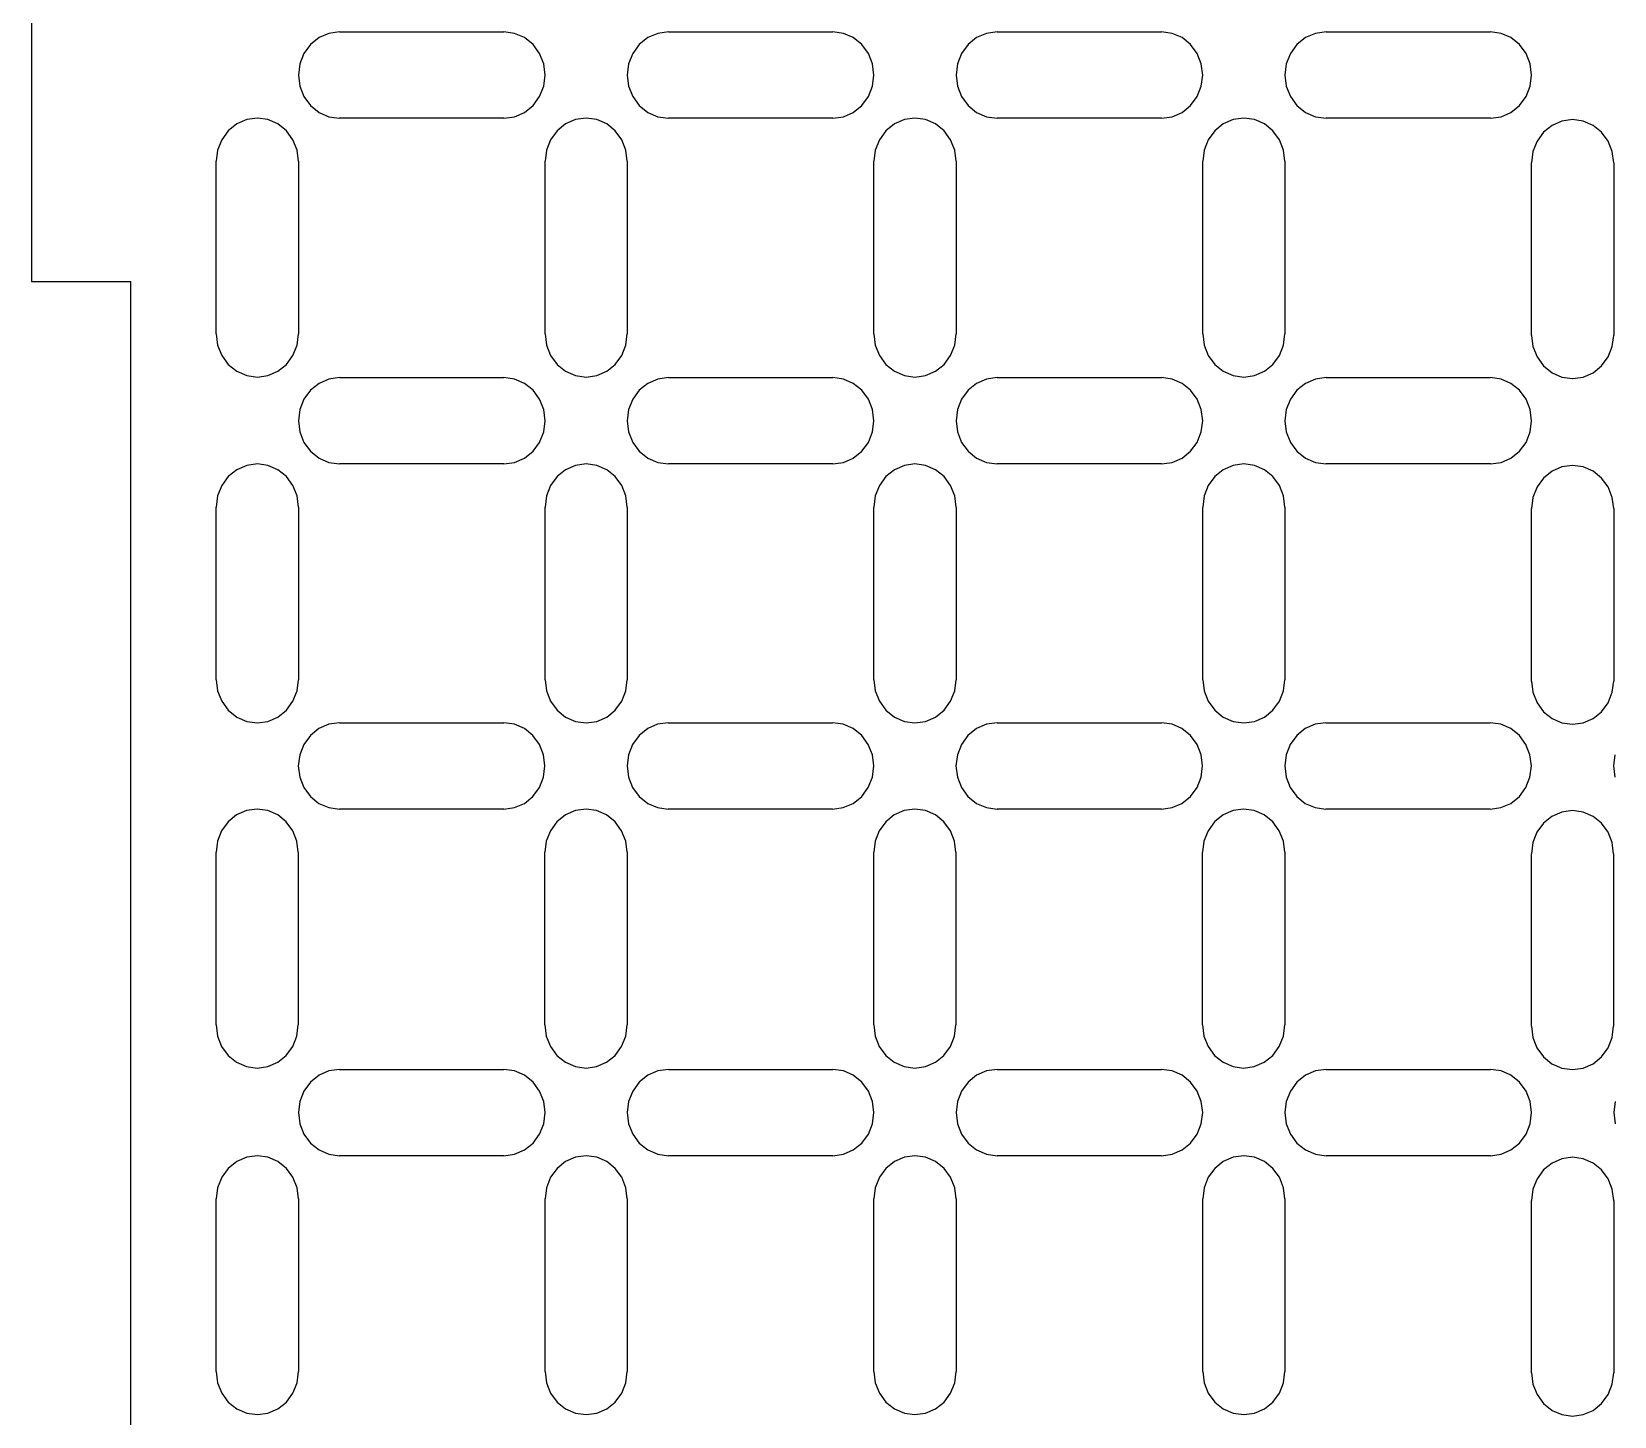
# Model space of a CAD drawing. Extents: x -306 to 306, y -184 to 184.
# Drawn here: x -305.7 to -250, y -17.4 to 31.4 of the extents above; entities that cross this region are included whole.
import ezdxf

# ---------------------------------------------------------------- set-up
doc = ezdxf.new("R2010")
doc.units = 0
doc.layers.get('0').update_dxf_attribs({"linetype": 'CONTINUOUS'})

msp = doc.modelspace()

# ---------------------------------------------------------------- linework, layer by layer
for p, q in [((-305.728, 34.598), (-305.728, 22.598)), ((-295.253, 31.34), (-295.602, 31.188)), ((-294.878, 31.392), (-295.253, 31.34)), ((-294.878, 31.392), (-289.084, 31.392)), ((-288.71, 31.34), (-289.084, 31.392)), ((-288.36, 31.188), (-288.71, 31.34)), ((-283.666, 31.34), (-284.015, 31.188)), ((-283.291, 31.392), (-283.666, 31.34)), ((-283.291, 31.392), (-277.497, 31.392)), ((-277.122, 31.34), (-277.497, 31.392)), ((-276.773, 31.188), (-277.122, 31.34)), ((-272.078, 31.34), (-272.428, 31.188)), ((-271.704, 31.392), (-272.078, 31.34)), ((-271.704, 31.392), (-265.91, 31.392)), ((-265.535, 31.34), (-265.91, 31.392)), ((-265.186, 31.188), (-265.535, 31.34)), ((-260.491, 31.34), (-260.84, 31.188)), ((-260.116, 31.392), (-260.491, 31.34)), ((-260.116, 31.392), (-254.323, 31.392)), ((-253.948, 31.34), (-254.323, 31.392)), ((-253.598, 31.188), (-253.948, 31.34)), ((-295.902, 30.946), (-296.132, 30.632)), ((-295.602, 31.188), (-295.902, 30.946)), ((-288.06, 30.946), (-288.36, 31.188)), ((-287.83, 30.632), (-288.06, 30.946)), ((-284.315, 30.946), (-284.545, 30.632)), ((-284.015, 31.188), (-284.315, 30.946)), ((-276.473, 30.946), (-276.773, 31.188)), ((-276.243, 30.632), (-276.473, 30.946)), ((-272.728, 30.946), (-272.958, 30.632)), ((-272.428, 31.188), (-272.728, 30.946)), ((-264.886, 30.946), (-265.186, 31.188)), ((-264.656, 30.632), (-264.886, 30.946)), ((-261.14, 30.946), (-261.371, 30.632)), ((-260.84, 31.188), (-261.14, 30.946)), ((-253.298, 30.946), (-253.598, 31.188)), ((-253.068, 30.632), (-253.298, 30.946)), ((-296.277, 30.265), (-296.327, 29.871)), ((-296.132, 30.632), (-296.277, 30.265)), ((-287.685, 30.265), (-287.83, 30.632)), ((-287.636, 29.871), (-287.685, 30.265)), ((-284.69, 30.265), (-284.739, 29.871)), ((-284.545, 30.632), (-284.69, 30.265)), ((-276.098, 30.265), (-276.243, 30.632)), ((-276.049, 29.871), (-276.098, 30.265)), ((-273.103, 30.265), (-273.152, 29.871)), ((-272.958, 30.632), (-273.103, 30.265)), ((-264.511, 30.265), (-264.656, 30.632)), ((-264.461, 29.871), (-264.511, 30.265)), ((-261.515, 30.265), (-261.565, 29.871)), ((-261.371, 30.632), (-261.515, 30.265)), ((-252.924, 30.265), (-253.068, 30.632)), ((-252.874, 29.871), (-252.924, 30.265)), ((-296.327, 29.871), (-296.277, 29.478)), ((-287.685, 29.478), (-287.636, 29.871)), ((-284.739, 29.871), (-284.69, 29.478)), ((-276.098, 29.478), (-276.049, 29.871)), ((-273.152, 29.871), (-273.103, 29.478)), ((-264.511, 29.478), (-264.461, 29.871)), ((-261.565, 29.871), (-261.515, 29.478)), ((-252.924, 29.478), (-252.874, 29.871)), ((-296.277, 29.478), (-296.132, 29.111)), ((-296.132, 29.111), (-295.902, 28.796)), ((-288.06, 28.796), (-287.83, 29.111)), ((-287.83, 29.111), (-287.685, 29.478)), ((-284.69, 29.478), (-284.545, 29.111)), ((-284.545, 29.111), (-284.315, 28.796)), ((-276.473, 28.796), (-276.243, 29.111)), ((-276.243, 29.111), (-276.098, 29.478)), ((-273.103, 29.478), (-272.958, 29.111)), ((-272.958, 29.111), (-272.728, 28.796)), ((-264.886, 28.796), (-264.656, 29.111)), ((-264.656, 29.111), (-264.511, 29.478)), ((-261.515, 29.478), (-261.371, 29.111)), ((-261.371, 29.111), (-261.14, 28.796)), ((-253.298, 28.796), (-253.068, 29.111)), ((-253.068, 29.111), (-252.924, 29.478)), ((-295.902, 28.796), (-295.602, 28.555)), ((-295.602, 28.555), (-295.253, 28.403)), ((-288.71, 28.403), (-288.36, 28.555)), ((-288.36, 28.555), (-288.06, 28.796)), ((-284.315, 28.796), (-284.015, 28.555)), ((-284.015, 28.555), (-283.666, 28.403)), ((-277.122, 28.403), (-276.773, 28.555)), ((-276.773, 28.555), (-276.473, 28.796)), ((-272.728, 28.796), (-272.428, 28.555)), ((-272.428, 28.555), (-272.078, 28.403)), ((-265.535, 28.403), (-265.186, 28.555)), ((-265.186, 28.555), (-264.886, 28.796)), ((-261.14, 28.796), (-260.84, 28.555)), ((-260.84, 28.555), (-260.491, 28.403)), ((-253.948, 28.403), (-253.598, 28.555)), ((-253.598, 28.555), (-253.298, 28.796)), ((-298.799, 27.907), (-299.029, 27.592)), ((-298.499, 28.148), (-298.799, 27.907)), ((-298.15, 28.3), (-298.499, 28.148)), ((-297.775, 28.352), (-298.15, 28.3)), ((-297.4, 28.3), (-297.775, 28.352)), ((-297.051, 28.148), (-297.4, 28.3)), ((-296.751, 27.907), (-297.051, 28.148)), ((-296.521, 27.592), (-296.751, 27.907)), ((-295.253, 28.403), (-294.878, 28.351)), ((-289.084, 28.351), (-294.878, 28.351)), ((-289.084, 28.351), (-288.71, 28.403)), ((-287.212, 27.907), (-287.442, 27.592)), ((-286.912, 28.148), (-287.212, 27.907)), ((-286.563, 28.3), (-286.912, 28.148)), ((-286.188, 28.352), (-286.563, 28.3)), ((-285.813, 28.3), (-286.188, 28.352)), ((-285.463, 28.148), (-285.813, 28.3)), ((-285.163, 27.907), (-285.463, 28.148)), ((-284.933, 27.592), (-285.163, 27.907)), ((-283.666, 28.403), (-283.291, 28.351)), ((-277.497, 28.351), (-283.291, 28.351)), ((-277.497, 28.351), (-277.122, 28.403)), ((-275.625, 27.907), (-275.855, 27.592)), ((-275.325, 28.148), (-275.625, 27.907)), ((-274.975, 28.3), (-275.325, 28.148)), ((-274.6, 28.352), (-274.975, 28.3)), ((-274.225, 28.3), (-274.6, 28.352)), ((-273.876, 28.148), (-274.225, 28.3)), ((-273.576, 27.907), (-273.876, 28.148)), ((-273.346, 27.592), (-273.576, 27.907)), ((-272.078, 28.403), (-271.704, 28.351)), ((-265.91, 28.351), (-271.704, 28.351)), ((-265.91, 28.351), (-265.535, 28.403)), ((-264.037, 27.907), (-264.267, 27.592)), ((-263.737, 28.148), (-264.037, 27.907)), ((-263.388, 28.3), (-263.737, 28.148)), ((-263.013, 28.352), (-263.388, 28.3)), ((-262.638, 28.3), (-263.013, 28.352)), ((-262.289, 28.148), (-262.638, 28.3)), ((-261.989, 27.907), (-262.289, 28.148)), ((-261.759, 27.592), (-261.989, 27.907)), ((-260.491, 28.403), (-260.116, 28.351)), ((-254.323, 28.351), (-260.116, 28.351)), ((-254.323, 28.351), (-253.948, 28.403)), ((-252.15, 28.096), (-252.45, 27.855)), ((-251.801, 28.248), (-252.15, 28.096)), ((-251.426, 28.3), (-251.801, 28.248)), ((-251.051, 28.248), (-251.426, 28.3)), ((-250.702, 28.096), (-251.051, 28.248)), ((-250.402, 27.855), (-250.702, 28.096)), ((-299.029, 27.592), (-299.174, 27.225)), ((-296.376, 27.225), (-296.521, 27.592)), ((-287.442, 27.592), (-287.587, 27.225)), ((-284.789, 27.225), (-284.933, 27.592)), ((-275.855, 27.592), (-275.999, 27.225)), ((-273.201, 27.225), (-273.346, 27.592)), ((-264.267, 27.592), (-264.412, 27.225)), ((-261.614, 27.225), (-261.759, 27.592)), ((-252.68, 27.54), (-252.825, 27.173)), ((-252.45, 27.855), (-252.68, 27.54)), ((-250.171, 27.54), (-250.402, 27.855)), ((-250.027, 27.173), (-250.171, 27.54)), ((-299.174, 27.225), (-299.223, 26.832)), ((-299.223, 20.751), (-299.223, 26.832)), ((-296.327, 26.832), (-296.376, 27.225)), ((-296.327, 26.832), (-296.327, 20.751)), ((-287.587, 27.225), (-287.636, 26.832)), ((-287.636, 20.751), (-287.636, 26.832)), ((-284.739, 26.832), (-284.789, 27.225)), ((-284.739, 26.832), (-284.739, 20.751)), ((-275.999, 27.225), (-276.049, 26.832)), ((-276.049, 20.751), (-276.049, 26.832)), ((-273.152, 26.832), (-273.201, 27.225)), ((-273.152, 26.832), (-273.152, 20.751)), ((-264.412, 27.225), (-264.461, 26.832)), ((-264.461, 20.751), (-264.461, 26.832)), ((-261.565, 26.832), (-261.614, 27.225)), ((-261.565, 26.832), (-261.565, 20.751)), ((-252.825, 27.173), (-252.874, 26.78)), ((-252.874, 20.699), (-252.874, 26.78)), ((-249.977, 26.78), (-250.027, 27.173)), ((-249.977, 26.78), (-249.977, 20.699)), ((-305.728, 22.598), (-302.228, 22.598)), ((-302.228, -40.439), (-302.228, 22.598)), ((-299.223, 20.751), (-299.174, 20.357)), ((-296.376, 20.357), (-296.327, 20.751)), ((-287.636, 20.751), (-287.587, 20.357)), ((-284.789, 20.357), (-284.739, 20.751)), ((-276.049, 20.751), (-275.999, 20.357)), ((-273.201, 20.357), (-273.152, 20.751)), ((-264.461, 20.751), (-264.412, 20.357)), ((-261.614, 20.357), (-261.565, 20.751)), ((-252.874, 20.699), (-252.825, 20.305)), ((-250.027, 20.305), (-249.977, 20.699)), ((-299.174, 20.357), (-299.029, 19.991)), ((-296.521, 19.991), (-296.376, 20.357)), ((-287.587, 20.357), (-287.442, 19.991)), ((-284.933, 19.991), (-284.789, 20.357)), ((-275.999, 20.357), (-275.855, 19.991)), ((-273.346, 19.991), (-273.201, 20.357)), ((-264.412, 20.357), (-264.267, 19.991)), ((-261.759, 19.991), (-261.614, 20.357)), ((-252.825, 20.305), (-252.68, 19.939)), ((-250.171, 19.939), (-250.027, 20.305)), ((-299.029, 19.991), (-298.799, 19.676)), ((-298.799, 19.676), (-298.499, 19.434)), ((-297.051, 19.434), (-296.751, 19.676)), ((-296.751, 19.676), (-296.521, 19.991)), ((-287.442, 19.991), (-287.212, 19.676)), ((-287.212, 19.676), (-286.912, 19.434)), ((-285.463, 19.434), (-285.163, 19.676)), ((-285.163, 19.676), (-284.933, 19.991)), ((-275.855, 19.991), (-275.625, 19.676)), ((-275.625, 19.676), (-275.325, 19.434)), ((-273.876, 19.434), (-273.576, 19.676)), ((-273.576, 19.676), (-273.346, 19.991)), ((-264.267, 19.991), (-264.037, 19.676)), ((-264.037, 19.676), (-263.737, 19.434)), ((-262.289, 19.434), (-261.989, 19.676)), ((-261.989, 19.676), (-261.759, 19.991)), ((-252.68, 19.939), (-252.45, 19.624)), ((-252.45, 19.624), (-252.15, 19.382)), ((-250.702, 19.382), (-250.402, 19.624)), ((-250.402, 19.624), (-250.171, 19.939)), ((-298.499, 19.434), (-298.15, 19.282)), ((-298.15, 19.282), (-297.775, 19.23)), ((-297.775, 19.23), (-297.4, 19.282)), ((-297.4, 19.282), (-297.051, 19.434)), ((-295.602, 19.005), (-295.902, 18.764)), ((-295.253, 19.157), (-295.602, 19.005)), ((-294.878, 19.209), (-295.253, 19.157)), ((-294.878, 19.209), (-289.084, 19.209)), ((-288.71, 19.157), (-289.084, 19.209)), ((-288.36, 19.005), (-288.71, 19.157)), ((-288.06, 18.764), (-288.36, 19.005)), ((-286.912, 19.434), (-286.563, 19.282)), ((-286.563, 19.282), (-286.188, 19.23)), ((-286.188, 19.23), (-285.813, 19.282)), ((-285.813, 19.282), (-285.463, 19.434)), ((-284.015, 19.005), (-284.315, 18.764)), ((-283.666, 19.157), (-284.015, 19.005)), ((-283.291, 19.209), (-283.666, 19.157)), ((-283.291, 19.209), (-277.497, 19.209)), ((-277.122, 19.157), (-277.497, 19.209)), ((-276.773, 19.005), (-277.122, 19.157)), ((-276.473, 18.764), (-276.773, 19.005)), ((-275.325, 19.434), (-274.975, 19.282)), ((-274.975, 19.282), (-274.6, 19.23)), ((-274.6, 19.23), (-274.225, 19.282)), ((-274.225, 19.282), (-273.876, 19.434)), ((-272.428, 19.005), (-272.728, 18.764)), ((-272.078, 19.157), (-272.428, 19.005)), ((-271.704, 19.209), (-272.078, 19.157)), ((-271.704, 19.209), (-265.91, 19.209)), ((-265.535, 19.157), (-265.91, 19.209)), ((-265.186, 19.005), (-265.535, 19.157)), ((-264.886, 18.764), (-265.186, 19.005)), ((-263.737, 19.434), (-263.388, 19.282)), ((-263.388, 19.282), (-263.013, 19.23)), ((-263.013, 19.23), (-262.638, 19.282)), ((-262.638, 19.282), (-262.289, 19.434)), ((-260.84, 19.005), (-261.14, 18.764)), ((-260.491, 19.157), (-260.84, 19.005)), ((-260.116, 19.209), (-260.491, 19.157)), ((-260.116, 19.209), (-254.323, 19.209)), ((-253.948, 19.157), (-254.323, 19.209)), ((-253.598, 19.005), (-253.948, 19.157)), ((-253.298, 18.764), (-253.598, 19.005)), ((-252.15, 19.382), (-251.801, 19.23)), ((-251.801, 19.23), (-251.426, 19.179)), ((-251.426, 19.179), (-251.051, 19.23)), ((-251.051, 19.23), (-250.702, 19.382)), ((-296.132, 18.449), (-296.277, 18.082)), ((-295.902, 18.764), (-296.132, 18.449)), ((-287.83, 18.449), (-288.06, 18.764)), ((-287.685, 18.082), (-287.83, 18.449)), ((-284.545, 18.449), (-284.69, 18.082)), ((-284.315, 18.764), (-284.545, 18.449)), ((-276.243, 18.449), (-276.473, 18.764)), ((-276.098, 18.082), (-276.243, 18.449)), ((-272.958, 18.449), (-273.103, 18.082)), ((-272.728, 18.764), (-272.958, 18.449)), ((-264.656, 18.449), (-264.886, 18.764)), ((-264.511, 18.082), (-264.656, 18.449)), ((-261.371, 18.449), (-261.515, 18.082)), ((-261.14, 18.764), (-261.371, 18.449)), ((-253.068, 18.449), (-253.298, 18.764)), ((-252.924, 18.082), (-253.068, 18.449)), ((-296.277, 18.082), (-296.327, 17.689)), ((-287.636, 17.689), (-287.685, 18.082)), ((-284.69, 18.082), (-284.739, 17.689)), ((-276.049, 17.689), (-276.098, 18.082)), ((-273.103, 18.082), (-273.152, 17.689)), ((-264.461, 17.689), (-264.511, 18.082)), ((-261.515, 18.082), (-261.565, 17.689)), ((-252.874, 17.689), (-252.924, 18.082)), ((-296.327, 17.689), (-296.277, 17.295)), ((-296.277, 17.295), (-296.132, 16.928)), ((-287.83, 16.928), (-287.685, 17.295)), ((-287.685, 17.295), (-287.636, 17.689)), ((-284.739, 17.689), (-284.69, 17.295)), ((-284.69, 17.295), (-284.545, 16.928)), ((-276.243, 16.928), (-276.098, 17.295)), ((-276.098, 17.295), (-276.049, 17.689)), ((-273.152, 17.689), (-273.103, 17.295)), ((-273.103, 17.295), (-272.958, 16.928)), ((-264.656, 16.928), (-264.511, 17.295)), ((-264.511, 17.295), (-264.461, 17.689)), ((-261.565, 17.689), (-261.515, 17.295)), ((-261.515, 17.295), (-261.371, 16.928)), ((-253.068, 16.928), (-252.924, 17.295)), ((-252.924, 17.295), (-252.874, 17.689)), ((-296.132, 16.928), (-295.902, 16.614)), ((-288.06, 16.614), (-287.83, 16.928)), ((-284.545, 16.928), (-284.315, 16.614)), ((-276.473, 16.614), (-276.243, 16.928)), ((-272.958, 16.928), (-272.728, 16.614)), ((-264.886, 16.614), (-264.656, 16.928)), ((-261.371, 16.928), (-261.14, 16.614)), ((-253.298, 16.614), (-253.068, 16.928)), ((-295.902, 16.614), (-295.602, 16.372)), ((-295.602, 16.372), (-295.253, 16.22)), ((-295.253, 16.22), (-294.878, 16.168)), ((-289.084, 16.168), (-288.71, 16.22)), ((-288.71, 16.22), (-288.36, 16.372)), ((-288.36, 16.372), (-288.06, 16.614)), ((-284.315, 16.614), (-284.015, 16.372)), ((-284.015, 16.372), (-283.666, 16.22)), ((-283.666, 16.22), (-283.291, 16.168)), ((-277.497, 16.168), (-277.122, 16.22)), ((-277.122, 16.22), (-276.773, 16.372)), ((-276.773, 16.372), (-276.473, 16.614)), ((-272.728, 16.614), (-272.428, 16.372)), ((-272.428, 16.372), (-272.078, 16.22)), ((-272.078, 16.22), (-271.704, 16.168)), ((-265.91, 16.168), (-265.535, 16.22)), ((-265.535, 16.22), (-265.186, 16.372)), ((-265.186, 16.372), (-264.886, 16.614)), ((-261.14, 16.614), (-260.84, 16.372)), ((-260.84, 16.372), (-260.491, 16.22)), ((-260.491, 16.22), (-260.116, 16.168)), ((-254.323, 16.168), (-253.948, 16.22)), ((-253.948, 16.22), (-253.598, 16.372)), ((-253.598, 16.372), (-253.298, 16.614)), ((-298.799, 15.724), (-299.029, 15.409)), ((-298.499, 15.965), (-298.799, 15.724)), ((-298.15, 16.117), (-298.499, 15.965)), ((-297.775, 16.169), (-298.15, 16.117)), ((-297.4, 16.117), (-297.775, 16.169)), ((-297.051, 15.965), (-297.4, 16.117)), ((-296.751, 15.724), (-297.051, 15.965)), ((-296.521, 15.409), (-296.751, 15.724)), ((-289.084, 16.168), (-294.878, 16.168)), ((-287.212, 15.724), (-287.442, 15.409)), ((-286.912, 15.965), (-287.212, 15.724)), ((-286.563, 16.117), (-286.912, 15.965)), ((-286.188, 16.169), (-286.563, 16.117)), ((-285.813, 16.117), (-286.188, 16.169)), ((-285.463, 15.965), (-285.813, 16.117)), ((-285.163, 15.724), (-285.463, 15.965)), ((-284.933, 15.409), (-285.163, 15.724)), ((-277.497, 16.168), (-283.291, 16.168)), ((-275.625, 15.724), (-275.855, 15.409)), ((-275.325, 15.965), (-275.625, 15.724)), ((-274.975, 16.117), (-275.325, 15.965)), ((-274.6, 16.169), (-274.975, 16.117)), ((-274.225, 16.117), (-274.6, 16.169)), ((-273.876, 15.965), (-274.225, 16.117)), ((-273.576, 15.724), (-273.876, 15.965)), ((-273.346, 15.409), (-273.576, 15.724)), ((-265.91, 16.168), (-271.704, 16.168)), ((-264.037, 15.724), (-264.267, 15.409)), ((-263.737, 15.965), (-264.037, 15.724)), ((-263.388, 16.117), (-263.737, 15.965)), ((-263.013, 16.169), (-263.388, 16.117)), ((-262.638, 16.117), (-263.013, 16.169)), ((-262.289, 15.965), (-262.638, 16.117)), ((-261.989, 15.724), (-262.289, 15.965)), ((-261.759, 15.409), (-261.989, 15.724)), ((-254.323, 16.168), (-260.116, 16.168)), ((-252.45, 15.672), (-252.68, 15.357)), ((-252.15, 15.914), (-252.45, 15.672)), ((-251.801, 16.065), (-252.15, 15.914)), ((-251.426, 16.117), (-251.801, 16.065)), ((-251.051, 16.065), (-251.426, 16.117)), ((-250.702, 15.914), (-251.051, 16.065)), ((-250.402, 15.672), (-250.702, 15.914)), ((-250.171, 15.357), (-250.402, 15.672)), ((-299.029, 15.409), (-299.174, 15.042)), ((-296.376, 15.042), (-296.521, 15.409)), ((-287.442, 15.409), (-287.587, 15.042)), ((-284.789, 15.042), (-284.933, 15.409)), ((-275.855, 15.409), (-275.999, 15.042)), ((-273.201, 15.042), (-273.346, 15.409)), ((-264.267, 15.409), (-264.412, 15.042)), ((-261.614, 15.042), (-261.759, 15.409)), ((-252.68, 15.357), (-252.825, 14.991)), ((-250.027, 14.991), (-250.171, 15.357)), ((-299.174, 15.042), (-299.223, 14.649)), ((-299.223, 8.568), (-299.223, 14.649)), ((-296.327, 14.649), (-296.376, 15.042)), ((-296.327, 14.649), (-296.327, 8.568)), ((-287.587, 15.042), (-287.636, 14.649)), ((-287.636, 8.568), (-287.636, 14.649)), ((-284.739, 14.649), (-284.789, 15.042)), ((-284.739, 14.649), (-284.739, 8.568)), ((-275.999, 15.042), (-276.049, 14.649)), ((-276.049, 8.568), (-276.049, 14.649)), ((-273.152, 14.649), (-273.201, 15.042)), ((-273.152, 14.649), (-273.152, 8.568)), ((-264.412, 15.042), (-264.461, 14.649)), ((-264.461, 8.568), (-264.461, 14.649)), ((-261.565, 14.649), (-261.614, 15.042)), ((-261.565, 14.649), (-261.565, 8.568)), ((-252.825, 14.991), (-252.874, 14.597)), ((-252.874, 8.516), (-252.874, 14.597)), ((-249.977, 14.597), (-250.027, 14.991)), ((-249.977, 14.597), (-249.977, 8.516)), ((-299.223, 8.568), (-299.174, 8.174)), ((-296.376, 8.174), (-296.327, 8.568)), ((-287.636, 8.568), (-287.587, 8.174)), ((-284.789, 8.174), (-284.739, 8.568)), ((-276.049, 8.568), (-275.999, 8.174)), ((-273.201, 8.174), (-273.152, 8.568)), ((-264.461, 8.568), (-264.412, 8.174)), ((-261.614, 8.174), (-261.565, 8.568)), ((-252.874, 8.516), (-252.825, 8.123)), ((-250.027, 8.123), (-249.977, 8.516)), ((-299.174, 8.174), (-299.029, 7.808)), ((-296.521, 7.808), (-296.376, 8.174)), ((-287.587, 8.174), (-287.442, 7.808)), ((-284.933, 7.808), (-284.789, 8.174)), ((-275.999, 8.174), (-275.855, 7.808)), ((-273.346, 7.808), (-273.201, 8.174)), ((-264.412, 8.174), (-264.267, 7.808)), ((-261.759, 7.808), (-261.614, 8.174)), ((-252.825, 8.123), (-252.68, 7.756)), ((-250.171, 7.756), (-250.027, 8.123)), ((-299.029, 7.808), (-298.799, 7.493)), ((-298.799, 7.493), (-298.499, 7.251)), ((-298.499, 7.251), (-298.15, 7.099)), ((-297.4, 7.099), (-297.051, 7.251)), ((-297.051, 7.251), (-296.751, 7.493)), ((-296.751, 7.493), (-296.521, 7.808)), ((-287.442, 7.808), (-287.212, 7.493)), ((-287.212, 7.493), (-286.912, 7.251)), ((-286.912, 7.251), (-286.563, 7.099)), ((-285.813, 7.099), (-285.463, 7.251)), ((-285.463, 7.251), (-285.163, 7.493)), ((-285.163, 7.493), (-284.933, 7.808)), ((-275.855, 7.808), (-275.625, 7.493)), ((-275.625, 7.493), (-275.325, 7.251)), ((-275.325, 7.251), (-274.975, 7.099)), ((-274.225, 7.099), (-273.876, 7.251)), ((-273.876, 7.251), (-273.576, 7.493)), ((-273.576, 7.493), (-273.346, 7.808)), ((-264.267, 7.808), (-264.037, 7.493)), ((-264.037, 7.493), (-263.737, 7.251)), ((-263.737, 7.251), (-263.388, 7.099)), ((-262.638, 7.099), (-262.289, 7.251)), ((-262.289, 7.251), (-261.989, 7.493)), ((-261.989, 7.493), (-261.759, 7.808)), ((-252.68, 7.756), (-252.45, 7.441)), ((-252.45, 7.441), (-252.15, 7.2)), ((-250.702, 7.2), (-250.402, 7.441)), ((-250.402, 7.441), (-250.171, 7.756)), ((-298.15, 7.099), (-297.775, 7.048)), ((-297.775, 7.048), (-297.4, 7.099)), ((-295.607, 6.844), (-295.907, 6.602)), ((-295.258, 6.996), (-295.607, 6.844)), ((-294.883, 7.048), (-295.258, 6.996)), ((-294.883, 7.048), (-289.089, 7.048)), ((-288.714, 6.996), (-289.089, 7.048)), ((-288.365, 6.844), (-288.714, 6.996)), ((-288.065, 6.602), (-288.365, 6.844)), ((-286.563, 7.099), (-286.188, 7.048)), ((-286.188, 7.048), (-285.813, 7.099)), ((-284.02, 6.844), (-284.32, 6.602)), ((-283.671, 6.996), (-284.02, 6.844)), ((-283.296, 7.048), (-283.671, 6.996)), ((-283.296, 7.048), (-277.502, 7.048)), ((-277.127, 6.996), (-277.502, 7.048)), ((-276.778, 6.844), (-277.127, 6.996)), ((-276.478, 6.602), (-276.778, 6.844)), ((-274.975, 7.099), (-274.6, 7.048)), ((-274.6, 7.048), (-274.225, 7.099)), ((-272.433, 6.844), (-272.733, 6.602)), ((-272.083, 6.996), (-272.433, 6.844)), ((-271.708, 7.048), (-272.083, 6.996)), ((-271.708, 7.048), (-265.915, 7.048)), ((-265.54, 6.996), (-265.915, 7.048)), ((-265.191, 6.844), (-265.54, 6.996)), ((-264.891, 6.602), (-265.191, 6.844)), ((-263.388, 7.099), (-263.013, 7.048)), ((-263.013, 7.048), (-262.638, 7.099)), ((-260.845, 6.844), (-261.145, 6.602)), ((-260.496, 6.996), (-260.845, 6.844)), ((-260.121, 7.048), (-260.496, 6.996)), ((-260.121, 7.048), (-254.327, 7.048)), ((-253.953, 6.996), (-254.327, 7.048)), ((-253.603, 6.844), (-253.953, 6.996)), ((-253.303, 6.602), (-253.603, 6.844)), ((-252.15, 7.2), (-251.801, 7.048)), ((-251.801, 7.048), (-251.426, 6.996)), ((-251.426, 6.996), (-251.051, 7.048)), ((-251.051, 7.048), (-250.702, 7.2)), ((-296.137, 6.288), (-296.282, 5.921)), ((-295.907, 6.602), (-296.137, 6.288)), ((-287.835, 6.288), (-288.065, 6.602)), ((-287.69, 5.921), (-287.835, 6.288)), ((-284.55, 6.288), (-284.695, 5.921)), ((-284.32, 6.602), (-284.55, 6.288)), ((-276.248, 6.288), (-276.478, 6.602)), ((-276.103, 5.921), (-276.248, 6.288)), ((-272.963, 6.288), (-273.107, 5.921)), ((-272.733, 6.602), (-272.963, 6.288)), ((-264.66, 6.288), (-264.891, 6.602)), ((-264.516, 5.921), (-264.66, 6.288)), ((-261.376, 6.288), (-261.52, 5.921)), ((-261.145, 6.602), (-261.376, 6.288)), ((-253.073, 6.288), (-253.303, 6.602)), ((-252.928, 5.921), (-253.073, 6.288)), ((-296.282, 5.921), (-296.331, 5.527)), ((-287.641, 5.527), (-287.69, 5.921)), ((-284.695, 5.921), (-284.744, 5.527)), ((-276.054, 5.527), (-276.103, 5.921)), ((-273.107, 5.921), (-273.157, 5.527)), ((-264.466, 5.527), (-264.516, 5.921)), ((-261.52, 5.921), (-261.57, 5.527)), ((-252.879, 5.527), (-252.928, 5.921)), ((-249.933, 5.921), (-249.982, 5.527)), ((-296.331, 5.527), (-296.282, 5.134)), ((-296.282, 5.134), (-296.137, 4.767)), ((-287.835, 4.767), (-287.69, 5.134)), ((-287.69, 5.134), (-287.641, 5.527)), ((-284.744, 5.527), (-284.695, 5.134)), ((-284.695, 5.134), (-284.55, 4.767)), ((-276.248, 4.767), (-276.103, 5.134)), ((-276.103, 5.134), (-276.054, 5.527)), ((-273.157, 5.527), (-273.107, 5.134)), ((-273.107, 5.134), (-272.963, 4.767)), ((-264.66, 4.767), (-264.516, 5.134)), ((-264.516, 5.134), (-264.466, 5.527)), ((-261.57, 5.527), (-261.52, 5.134)), ((-261.52, 5.134), (-261.376, 4.767)), ((-253.073, 4.767), (-252.928, 5.134)), ((-252.928, 5.134), (-252.879, 5.527)), ((-249.982, 5.527), (-249.933, 5.134)), ((-296.137, 4.767), (-295.907, 4.452)), ((-288.065, 4.452), (-287.835, 4.767)), ((-284.55, 4.767), (-284.32, 4.452)), ((-276.478, 4.452), (-276.248, 4.767)), ((-272.963, 4.767), (-272.733, 4.452)), ((-264.891, 4.452), (-264.66, 4.767)), ((-261.376, 4.767), (-261.145, 4.452)), ((-253.303, 4.452), (-253.073, 4.767)), ((-298.155, 3.956), (-298.504, 3.804)), ((-297.78, 4.008), (-298.155, 3.956)), ((-297.405, 3.956), (-297.78, 4.008)), ((-297.056, 3.804), (-297.405, 3.956)), ((-295.907, 4.452), (-295.607, 4.211)), ((-295.607, 4.211), (-295.258, 4.059)), ((-295.258, 4.059), (-294.883, 4.007)), ((-289.089, 4.007), (-294.883, 4.007)), ((-289.089, 4.007), (-288.714, 4.059)), ((-288.714, 4.059), (-288.365, 4.211)), ((-288.365, 4.211), (-288.065, 4.452)), ((-286.567, 3.956), (-286.917, 3.804)), ((-286.193, 4.008), (-286.567, 3.956)), ((-285.818, 3.956), (-286.193, 4.008)), ((-285.468, 3.804), (-285.818, 3.956)), ((-284.32, 4.452), (-284.02, 4.211)), ((-284.02, 4.211), (-283.671, 4.059)), ((-283.671, 4.059), (-283.296, 4.007)), ((-277.502, 4.007), (-283.296, 4.007)), ((-277.502, 4.007), (-277.127, 4.059)), ((-277.127, 4.059), (-276.778, 4.211)), ((-276.778, 4.211), (-276.478, 4.452)), ((-274.98, 3.956), (-275.329, 3.804)), ((-274.605, 4.008), (-274.98, 3.956)), ((-274.23, 3.956), (-274.605, 4.008)), ((-273.881, 3.804), (-274.23, 3.956)), ((-272.733, 4.452), (-272.433, 4.211)), ((-272.433, 4.211), (-272.083, 4.059)), ((-272.083, 4.059), (-271.708, 4.007)), ((-265.915, 4.007), (-271.708, 4.007)), ((-265.915, 4.007), (-265.54, 4.059)), ((-265.54, 4.059), (-265.191, 4.211)), ((-265.191, 4.211), (-264.891, 4.452)), ((-263.393, 3.956), (-263.742, 3.804)), ((-263.018, 4.008), (-263.393, 3.956)), ((-262.643, 3.956), (-263.018, 4.008)), ((-262.294, 3.804), (-262.643, 3.956)), ((-261.145, 4.452), (-260.845, 4.211)), ((-260.845, 4.211), (-260.496, 4.059)), ((-260.496, 4.059), (-260.121, 4.007)), ((-254.327, 4.007), (-260.121, 4.007)), ((-254.327, 4.007), (-253.953, 4.059)), ((-253.953, 4.059), (-253.603, 4.211)), ((-253.603, 4.211), (-253.303, 4.452)), ((-251.806, 3.904), (-252.155, 3.752)), ((-251.431, 3.956), (-251.806, 3.904)), ((-251.056, 3.904), (-251.431, 3.956)), ((-250.706, 3.752), (-251.056, 3.904)), ((-298.804, 3.563), (-299.034, 3.248)), ((-298.504, 3.804), (-298.804, 3.563)), ((-296.756, 3.563), (-297.056, 3.804)), ((-296.525, 3.248), (-296.756, 3.563)), ((-287.217, 3.563), (-287.447, 3.248)), ((-286.917, 3.804), (-287.217, 3.563)), ((-285.168, 3.563), (-285.468, 3.804)), ((-284.938, 3.248), (-285.168, 3.563)), ((-275.629, 3.563), (-275.86, 3.248)), ((-275.329, 3.804), (-275.629, 3.563)), ((-273.581, 3.563), (-273.881, 3.804)), ((-273.351, 3.248), (-273.581, 3.563)), ((-264.042, 3.563), (-264.272, 3.248)), ((-263.742, 3.804), (-264.042, 3.563)), ((-261.994, 3.563), (-262.294, 3.804)), ((-261.764, 3.248), (-261.994, 3.563)), ((-252.455, 3.511), (-252.685, 3.196)), ((-252.155, 3.752), (-252.455, 3.511)), ((-250.406, 3.511), (-250.706, 3.752)), ((-250.176, 3.196), (-250.406, 3.511)), ((-299.179, 2.881), (-299.228, 2.488)), ((-299.034, 3.248), (-299.179, 2.881)), ((-296.381, 2.881), (-296.525, 3.248)), ((-296.331, 2.488), (-296.381, 2.881)), ((-287.592, 2.881), (-287.641, 2.488)), ((-287.447, 3.248), (-287.592, 2.881)), ((-284.793, 2.881), (-284.938, 3.248)), ((-284.744, 2.488), (-284.793, 2.881)), ((-276.004, 2.881), (-276.054, 2.488)), ((-275.86, 3.248), (-276.004, 2.881)), ((-273.206, 2.881), (-273.351, 3.248)), ((-273.157, 2.488), (-273.206, 2.881)), ((-264.417, 2.881), (-264.466, 2.488)), ((-264.272, 3.248), (-264.417, 2.881)), ((-261.619, 2.881), (-261.764, 3.248)), ((-261.57, 2.488), (-261.619, 2.881)), ((-252.83, 2.829), (-252.879, 2.436)), ((-252.685, 3.196), (-252.83, 2.829)), ((-250.032, 2.829), (-250.176, 3.196)), ((-249.982, 2.436), (-250.032, 2.829)), ((-299.228, -3.593), (-299.228, 2.488)), ((-296.331, 2.488), (-296.331, -3.593)), ((-287.641, -3.593), (-287.641, 2.488)), ((-284.744, 2.488), (-284.744, -3.593)), ((-276.054, -3.593), (-276.054, 2.488)), ((-273.157, 2.488), (-273.157, -3.593)), ((-264.466, -3.593), (-264.466, 2.488)), ((-261.57, 2.488), (-261.57, -3.593)), ((-252.879, -3.645), (-252.879, 2.436)), ((-249.982, 2.436), (-249.982, -3.645)), ((-299.228, -3.593), (-299.179, -3.987)), ((-296.381, -3.987), (-296.331, -3.593)), ((-287.641, -3.593), (-287.592, -3.987)), ((-284.793, -3.987), (-284.744, -3.593)), ((-276.054, -3.593), (-276.004, -3.987)), ((-273.206, -3.987), (-273.157, -3.593)), ((-264.466, -3.593), (-264.417, -3.987)), ((-261.619, -3.987), (-261.57, -3.593)), ((-252.879, -3.645), (-252.83, -4.039)), ((-250.032, -4.039), (-249.982, -3.645)), ((-299.179, -3.987), (-299.034, -4.353)), ((-299.034, -4.353), (-298.804, -4.668)), ((-296.756, -4.668), (-296.525, -4.353)), ((-296.525, -4.353), (-296.381, -3.987)), ((-287.592, -3.987), (-287.447, -4.353)), ((-287.447, -4.353), (-287.217, -4.668)), ((-285.168, -4.668), (-284.938, -4.353)), ((-284.938, -4.353), (-284.793, -3.987)), ((-276.004, -3.987), (-275.86, -4.353)), ((-275.86, -4.353), (-275.629, -4.668)), ((-273.581, -4.668), (-273.351, -4.353)), ((-273.351, -4.353), (-273.206, -3.987)), ((-264.417, -3.987), (-264.272, -4.353)), ((-264.272, -4.353), (-264.042, -4.668)), ((-261.994, -4.668), (-261.764, -4.353)), ((-261.764, -4.353), (-261.619, -3.987)), ((-252.83, -4.039), (-252.685, -4.405)), ((-252.685, -4.405), (-252.455, -4.72)), ((-250.406, -4.72), (-250.176, -4.405)), ((-250.176, -4.405), (-250.032, -4.039)), ((-298.804, -4.668), (-298.504, -4.91)), ((-298.504, -4.91), (-298.155, -5.062)), ((-297.405, -5.062), (-297.056, -4.91)), ((-297.056, -4.91), (-296.756, -4.668)), ((-287.217, -4.668), (-286.917, -4.91)), ((-286.917, -4.91), (-286.567, -5.062)), ((-285.818, -5.062), (-285.468, -4.91)), ((-285.468, -4.91), (-285.168, -4.668)), ((-275.629, -4.668), (-275.329, -4.91)), ((-275.329, -4.91), (-274.98, -5.062)), ((-274.23, -5.062), (-273.881, -4.91)), ((-273.881, -4.91), (-273.581, -4.668)), ((-264.042, -4.668), (-263.742, -4.91)), ((-263.742, -4.91), (-263.393, -5.062)), ((-262.643, -5.062), (-262.294, -4.91)), ((-262.294, -4.91), (-261.994, -4.668)), ((-252.455, -4.72), (-252.155, -4.962)), ((-252.155, -4.962), (-251.806, -5.114)), ((-251.056, -5.114), (-250.706, -4.962)), ((-250.706, -4.962), (-250.406, -4.72)), ((-298.155, -5.062), (-297.78, -5.114)), ((-297.78, -5.114), (-297.405, -5.062)), ((-295.602, -5.369), (-295.902, -5.611)), ((-295.253, -5.217), (-295.602, -5.369)), ((-294.878, -5.165), (-295.253, -5.217)), ((-294.878, -5.165), (-289.084, -5.165)), ((-288.71, -5.217), (-289.084, -5.165)), ((-288.36, -5.369), (-288.71, -5.217)), ((-288.06, -5.611), (-288.36, -5.369)), ((-286.567, -5.062), (-286.193, -5.114)), ((-286.193, -5.114), (-285.818, -5.062)), ((-284.015, -5.369), (-284.315, -5.611)), ((-283.666, -5.217), (-284.015, -5.369)), ((-283.291, -5.165), (-283.666, -5.217)), ((-283.291, -5.165), (-277.497, -5.165)), ((-277.122, -5.217), (-277.497, -5.165)), ((-276.773, -5.369), (-277.122, -5.217)), ((-276.473, -5.611), (-276.773, -5.369)), ((-274.98, -5.062), (-274.605, -5.114)), ((-274.605, -5.114), (-274.23, -5.062)), ((-272.428, -5.369), (-272.728, -5.611)), ((-272.078, -5.217), (-272.428, -5.369)), ((-271.704, -5.165), (-272.078, -5.217)), ((-271.704, -5.165), (-265.91, -5.165)), ((-265.535, -5.217), (-265.91, -5.165)), ((-265.186, -5.369), (-265.535, -5.217)), ((-264.886, -5.611), (-265.186, -5.369)), ((-263.393, -5.062), (-263.018, -5.114)), ((-263.018, -5.114), (-262.643, -5.062)), ((-260.84, -5.369), (-261.14, -5.611)), ((-260.491, -5.217), (-260.84, -5.369)), ((-260.116, -5.165), (-260.491, -5.217)), ((-260.116, -5.165), (-254.323, -5.165)), ((-253.948, -5.217), (-254.323, -5.165)), ((-253.598, -5.369), (-253.948, -5.217)), ((-253.298, -5.611), (-253.598, -5.369)), ((-251.806, -5.114), (-251.431, -5.165)), ((-251.431, -5.165), (-251.056, -5.114)), ((-296.132, -5.925), (-296.277, -6.292)), ((-295.902, -5.611), (-296.132, -5.925)), ((-287.83, -5.925), (-288.06, -5.611)), ((-287.685, -6.292), (-287.83, -5.925)), ((-284.545, -5.925), (-284.69, -6.292)), ((-284.315, -5.611), (-284.545, -5.925)), ((-276.243, -5.925), (-276.473, -5.611)), ((-276.098, -6.292), (-276.243, -5.925)), ((-272.958, -5.925), (-273.103, -6.292)), ((-272.728, -5.611), (-272.958, -5.925)), ((-264.656, -5.925), (-264.886, -5.611)), ((-264.511, -6.292), (-264.656, -5.925)), ((-261.371, -5.925), (-261.515, -6.292)), ((-261.14, -5.611), (-261.371, -5.925)), ((-253.068, -5.925), (-253.298, -5.611)), ((-252.924, -6.292), (-253.068, -5.925)), ((-296.277, -6.292), (-296.327, -6.686)), ((-296.327, -6.686), (-296.277, -7.079)), ((-287.636, -6.686), (-287.685, -6.292)), ((-287.685, -7.079), (-287.636, -6.686)), ((-284.69, -6.292), (-284.739, -6.686)), ((-284.739, -6.686), (-284.69, -7.079)), ((-276.049, -6.686), (-276.098, -6.292)), ((-276.098, -7.079), (-276.049, -6.686)), ((-273.103, -6.292), (-273.152, -6.686)), ((-273.152, -6.686), (-273.103, -7.079)), ((-264.461, -6.686), (-264.511, -6.292)), ((-264.511, -7.079), (-264.461, -6.686)), ((-261.515, -6.292), (-261.565, -6.686)), ((-261.565, -6.686), (-261.515, -7.079)), ((-252.874, -6.686), (-252.924, -6.292)), ((-252.924, -7.079), (-252.874, -6.686)), ((-249.928, -6.292), (-249.977, -6.686)), ((-249.977, -6.686), (-249.928, -7.079)), ((-296.277, -7.079), (-296.132, -7.446)), ((-287.83, -7.446), (-287.685, -7.079)), ((-284.69, -7.079), (-284.545, -7.446)), ((-276.243, -7.446), (-276.098, -7.079)), ((-273.103, -7.079), (-272.958, -7.446)), ((-264.656, -7.446), (-264.511, -7.079)), ((-261.515, -7.079), (-261.371, -7.446)), ((-253.068, -7.446), (-252.924, -7.079)), ((-296.132, -7.446), (-295.902, -7.761)), ((-295.902, -7.761), (-295.602, -8.002)), ((-288.36, -8.002), (-288.06, -7.761)), ((-288.06, -7.761), (-287.83, -7.446)), ((-284.545, -7.446), (-284.315, -7.761)), ((-284.315, -7.761), (-284.015, -8.002)), ((-276.773, -8.002), (-276.473, -7.761)), ((-276.473, -7.761), (-276.243, -7.446)), ((-272.958, -7.446), (-272.728, -7.761)), ((-272.728, -7.761), (-272.428, -8.002)), ((-265.186, -8.002), (-264.886, -7.761)), ((-264.886, -7.761), (-264.656, -7.446)), ((-261.371, -7.446), (-261.14, -7.761)), ((-261.14, -7.761), (-260.84, -8.002)), ((-253.598, -8.002), (-253.298, -7.761)), ((-253.298, -7.761), (-253.068, -7.446)), ((-298.15, -8.257), (-298.499, -8.409)), ((-297.775, -8.205), (-298.15, -8.257)), ((-297.4, -8.257), (-297.775, -8.205)), ((-297.051, -8.409), (-297.4, -8.257)), ((-295.602, -8.002), (-295.253, -8.154)), ((-295.253, -8.154), (-294.878, -8.206)), ((-289.084, -8.206), (-294.878, -8.206)), ((-289.084, -8.206), (-288.71, -8.154)), ((-288.71, -8.154), (-288.36, -8.002)), ((-286.563, -8.257), (-286.912, -8.409)), ((-286.188, -8.205), (-286.563, -8.257)), ((-285.813, -8.257), (-286.188, -8.205)), ((-285.463, -8.409), (-285.813, -8.257)), ((-284.015, -8.002), (-283.666, -8.154)), ((-283.666, -8.154), (-283.291, -8.206)), ((-277.497, -8.206), (-283.291, -8.206)), ((-277.497, -8.206), (-277.122, -8.154)), ((-277.122, -8.154), (-276.773, -8.002)), ((-274.975, -8.257), (-275.325, -8.409)), ((-274.6, -8.205), (-274.975, -8.257)), ((-274.225, -8.257), (-274.6, -8.205)), ((-273.876, -8.409), (-274.225, -8.257)), ((-272.428, -8.002), (-272.078, -8.154)), ((-272.078, -8.154), (-271.704, -8.206)), ((-265.91, -8.206), (-271.704, -8.206)), ((-265.91, -8.206), (-265.535, -8.154)), ((-265.535, -8.154), (-265.186, -8.002)), ((-263.388, -8.257), (-263.737, -8.409)), ((-263.013, -8.205), (-263.388, -8.257)), ((-262.638, -8.257), (-263.013, -8.205)), ((-262.289, -8.409), (-262.638, -8.257)), ((-260.84, -8.002), (-260.491, -8.154)), ((-260.491, -8.154), (-260.116, -8.206)), ((-254.323, -8.206), (-260.116, -8.206)), ((-254.323, -8.206), (-253.948, -8.154)), ((-253.948, -8.154), (-253.598, -8.002)), ((-251.801, -8.309), (-252.15, -8.461)), ((-251.426, -8.257), (-251.801, -8.309)), ((-251.051, -8.309), (-251.426, -8.257)), ((-250.702, -8.461), (-251.051, -8.309)), ((-298.799, -8.65), (-299.029, -8.965)), ((-298.499, -8.409), (-298.799, -8.65)), ((-296.751, -8.65), (-297.051, -8.409)), ((-296.521, -8.965), (-296.751, -8.65)), ((-287.212, -8.65), (-287.442, -8.965)), ((-286.912, -8.409), (-287.212, -8.65)), ((-285.163, -8.65), (-285.463, -8.409)), ((-284.933, -8.965), (-285.163, -8.65)), ((-275.625, -8.65), (-275.855, -8.965)), ((-275.325, -8.409), (-275.625, -8.65)), ((-273.576, -8.65), (-273.876, -8.409)), ((-273.346, -8.965), (-273.576, -8.65)), ((-264.037, -8.65), (-264.267, -8.965)), ((-263.737, -8.409), (-264.037, -8.65)), ((-261.989, -8.65), (-262.289, -8.409)), ((-261.759, -8.965), (-261.989, -8.65)), ((-252.45, -8.702), (-252.68, -9.017)), ((-252.15, -8.461), (-252.45, -8.702)), ((-250.402, -8.702), (-250.702, -8.461)), ((-250.171, -9.017), (-250.402, -8.702)), ((-299.174, -9.332), (-299.223, -9.725)), ((-299.029, -8.965), (-299.174, -9.332)), ((-296.376, -9.332), (-296.521, -8.965)), ((-296.327, -9.725), (-296.376, -9.332)), ((-287.587, -9.332), (-287.636, -9.725)), ((-287.442, -8.965), (-287.587, -9.332)), ((-284.789, -9.332), (-284.933, -8.965)), ((-284.739, -9.725), (-284.789, -9.332)), ((-275.999, -9.332), (-276.049, -9.725)), ((-275.855, -8.965), (-275.999, -9.332)), ((-273.201, -9.332), (-273.346, -8.965)), ((-273.152, -9.725), (-273.201, -9.332)), ((-264.412, -9.332), (-264.461, -9.725)), ((-264.267, -8.965), (-264.412, -9.332)), ((-261.614, -9.332), (-261.759, -8.965)), ((-261.565, -9.725), (-261.614, -9.332)), ((-252.825, -9.384), (-252.874, -9.777)), ((-252.68, -9.017), (-252.825, -9.384)), ((-250.027, -9.384), (-250.171, -9.017)), ((-249.977, -9.777), (-250.027, -9.384)), ((-299.223, -15.806), (-299.223, -9.725)), ((-296.327, -9.725), (-296.327, -15.806)), ((-287.636, -15.806), (-287.636, -9.725)), ((-284.739, -9.725), (-284.739, -15.806)), ((-276.049, -15.806), (-276.049, -9.725)), ((-273.152, -9.725), (-273.152, -15.806)), ((-264.461, -15.806), (-264.461, -9.725)), ((-261.565, -9.725), (-261.565, -15.806)), ((-252.874, -15.858), (-252.874, -9.777)), ((-249.977, -9.777), (-249.977, -15.858)), ((-299.223, -15.806), (-299.174, -16.2)), ((-296.376, -16.2), (-296.327, -15.806)), ((-287.636, -15.806), (-287.587, -16.2)), ((-284.789, -16.2), (-284.739, -15.806)), ((-276.049, -15.806), (-275.999, -16.2)), ((-273.201, -16.2), (-273.152, -15.806)), ((-264.461, -15.806), (-264.412, -16.2)), ((-261.614, -16.2), (-261.565, -15.806)), ((-252.874, -15.858), (-252.825, -16.252)), ((-250.027, -16.252), (-249.977, -15.858)), ((-299.174, -16.2), (-299.029, -16.566)), ((-299.029, -16.566), (-298.799, -16.881)), ((-296.751, -16.881), (-296.521, -16.566)), ((-296.521, -16.566), (-296.376, -16.2)), ((-287.587, -16.2), (-287.442, -16.566)), ((-287.442, -16.566), (-287.212, -16.881)), ((-285.163, -16.881), (-284.933, -16.566)), ((-284.933, -16.566), (-284.789, -16.2)), ((-275.999, -16.2), (-275.855, -16.566)), ((-275.855, -16.566), (-275.625, -16.881)), ((-273.576, -16.881), (-273.346, -16.566)), ((-273.346, -16.566), (-273.201, -16.2)), ((-264.412, -16.2), (-264.267, -16.566)), ((-264.267, -16.566), (-264.037, -16.881)), ((-261.989, -16.881), (-261.759, -16.566)), ((-261.759, -16.566), (-261.614, -16.2)), ((-252.825, -16.252), (-252.68, -16.618)), ((-252.68, -16.618), (-252.45, -16.933)), ((-250.402, -16.933), (-250.171, -16.618)), ((-250.171, -16.618), (-250.027, -16.252)), ((-298.799, -16.881), (-298.499, -17.123)), ((-298.499, -17.123), (-298.15, -17.275)), ((-298.15, -17.275), (-297.775, -17.326)), ((-297.775, -17.326), (-297.4, -17.275)), ((-297.4, -17.275), (-297.051, -17.123)), ((-297.051, -17.123), (-296.751, -16.881)), ((-287.212, -16.881), (-286.912, -17.123)), ((-286.912, -17.123), (-286.563, -17.275)), ((-286.563, -17.275), (-286.188, -17.326)), ((-286.188, -17.326), (-285.813, -17.275)), ((-285.813, -17.275), (-285.463, -17.123)), ((-285.463, -17.123), (-285.163, -16.881)), ((-275.625, -16.881), (-275.325, -17.123)), ((-275.325, -17.123), (-274.975, -17.275)), ((-274.975, -17.275), (-274.6, -17.326)), ((-274.6, -17.326), (-274.225, -17.275)), ((-274.225, -17.275), (-273.876, -17.123)), ((-273.876, -17.123), (-273.576, -16.881)), ((-264.037, -16.881), (-263.737, -17.123)), ((-263.737, -17.123), (-263.388, -17.275)), ((-263.388, -17.275), (-263.013, -17.326)), ((-263.013, -17.326), (-262.638, -17.275)), ((-262.638, -17.275), (-262.289, -17.123)), ((-262.289, -17.123), (-261.989, -16.881)), ((-252.45, -16.933), (-252.15, -17.175)), ((-252.15, -17.175), (-251.801, -17.326)), ((-251.051, -17.326), (-250.702, -17.175)), ((-250.702, -17.175), (-250.402, -16.933)), ((-251.801, -17.326), (-251.426, -17.378)), ((-251.426, -17.378), (-251.051, -17.326))]:
    msp.add_line(p, q)

doc.saveas('drawing.dxf')
